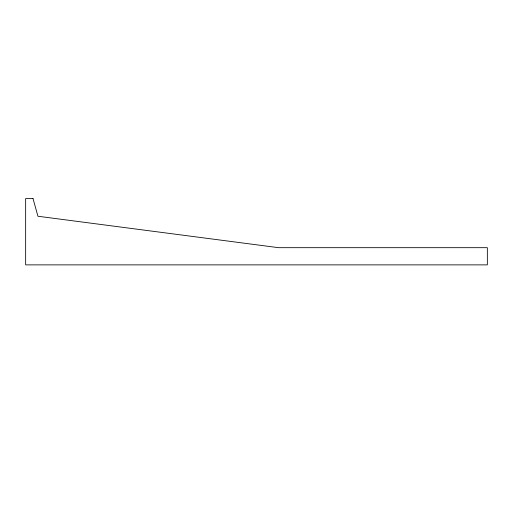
<?xml version="1.0" encoding="UTF-8"?>
<svg xmlns="http://www.w3.org/2000/svg" width="513" height="513" viewBox="0 0 513 513"><rect width="100%" height="100%" fill="white"/><g stroke="black" fill="none" stroke-linecap="round" stroke-linejoin="round"><path stroke-width="0.77" d="M33.018 198.563L25.65 198.563L25.65 264.875L487.35 264.875L487.35 247.683L278.604 247.683L37.93 216.249L33.018 198.563"/></g></svg>
